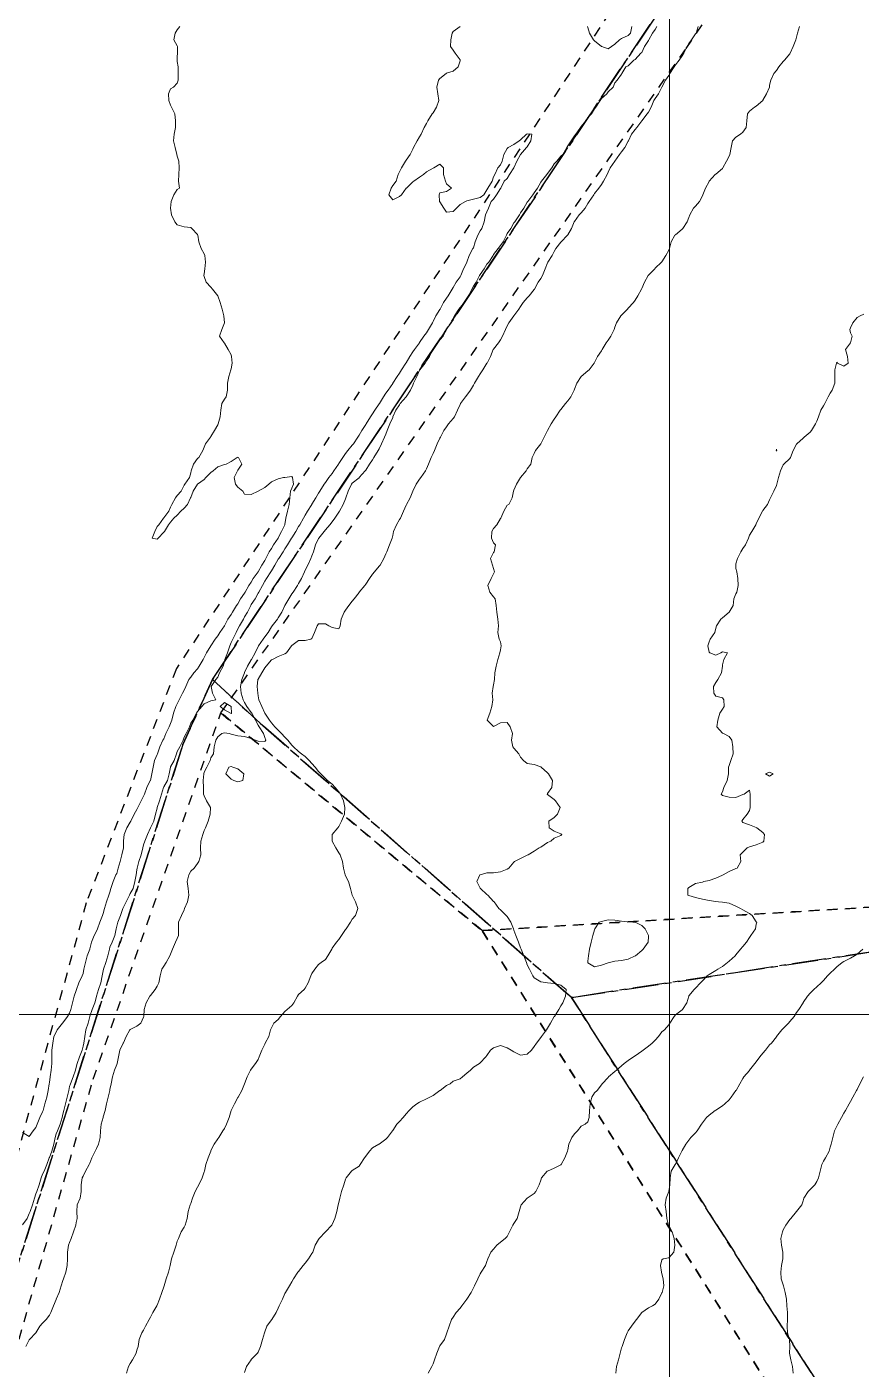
# Model space of a CAD drawing. Header units: centimetres. Extents: x 0 to 642158, y -847 to 649707.
# Drawn here: x 616019.1 to 616081, y 620761.1 to 620860.7 of the extents above; entities that cross this region are included whole.
import ezdxf

# ---------------------------------------------------------------- set-up
doc = ezdxf.new("R2010")
doc.units = ezdxf.units.CM
doc.header["$MEASUREMENT"] = 0
doc.linetypes.add('CENTERX2', pattern=[4, 2.5, -0.5, 0.5, -0.5])
doc.linetypes.add('JIS_02_0.7', pattern=[1.35, 0.75, -0.6])
for name, color, linetype, lineweight in [('MEV_grille', 254, 'Continuous', 9), ('WAL_parcellaire agricole', 7, 'JIS_02_0.7', 25), ('WAL_topographie 0.5', 253, 'Continuous', 20)]:
    doc.layers.add(name, color=color, linetype=linetype, lineweight=lineweight)
doc.layers.add('SPW_parcellaire cadastral', color=7, linetype='CENTERX2', lineweight=25, true_color=0xff0542)

# ---------------------------------------------------------------- blocks, each defined once
blk = doc.blocks.new('*U114')
at = {"layer": 'MEV_grille', "transparency": 33554687}
blk.add_lwpolyline([(-1338.461, 0), (1338.461, 0)], dxfattribs=at)
blk = doc.blocks.new('*U115')
at = {"layer": 'MEV_grille', "color": 0, "linetype": 'ByBlock', "lineweight": -2, "transparency": 16777216}
blk.add_blockref('*U114', (0, -1600), dxfattribs=at)
blk = doc.blocks.new('*U112')
at = {"layer": 'MEV_grille', "transparency": 33554687}
blk.add_lwpolyline([(0, 1825.476), (0, -1825.476)], dxfattribs=at)
blk = doc.blocks.new('*U113')
at = {"layer": 'MEV_grille', "color": 0, "linetype": 'ByBlock', "lineweight": -2, "transparency": 16777216}
blk.add_blockref('*U112', (700, 0), dxfattribs=at)

msp = doc.modelspace()

# ---------------------------------------------------------------- linework, layer by layer
at = {"layer": 'SPW_parcellaire cadastral'}
for points in [[(615925.689, 620967.545), (615996.666, 620912.448), (616065.739, 620861.433), (616032.862, 620812.264), (616030.668, 620807.434), (616017.723, 620766.658), (616016.836, 620767.084), (615939.406, 620827.664), (615899.48, 620858.739), (615897.923, 620871.288), (615913.552, 620961.983), (615920.488, 620971.301), (615925.689, 620967.545)], [(616090.293, 620793.326), (616059.536, 620788.639), (616036.399, 620809.026), (616032.862, 620812.264), (616065.739, 620861.433), (616069.255, 620867.585), (616072.212, 620872.267), (616073.805, 620874.959), (616077.919, 620881.879), (616080.198, 620885.531)], [(616193.653, 620578.812), (616144.289, 620510.138), (615985.613, 620618.632), (615990.569, 620632.771), (615995.574, 620647.416), (615998.928, 620661.596), (616000.017, 620670.775), (616000.954, 620681.053), (616001.675, 620685.867), (616002.704, 620690.786), (616004.363, 620704.131), (616005.319, 620710.84), (616007.794, 620722.104), (616009.664, 620731.205), (616011.319, 620739.288), (616014.125, 620752.391), (616016.405, 620761.975), (616017.723, 620766.658), (616030.668, 620807.434), (616032.862, 620812.264), (616036.399, 620809.026), (616059.536, 620788.639), (616193.653, 620578.812)], [(616233.938, 620664.885), (616202.718, 620594.404), (616193.653, 620578.812), (616059.536, 620788.639), (616090.293, 620793.326), (616104.658, 620794.238), (616137.678, 620793.39), (616165.865, 620749.948), (616245.087, 620688.12), (616233.938, 620664.885)]]:
    msp.add_lwpolyline(points, dxfattribs=at)
at = {"layer": 'WAL_parcellaire agricole'}
for points in [[(616256.531, 621010.471), (616261.045, 620978.872), (616264.204, 620946.972), (616264.54, 620929.472), (616262.543, 620906.472), (616257.382, 620855.139), (616253.22, 620818.805), (616251.222, 620803.638), (616172.383, 620852.629), (616133.223, 620798.458), (616052.891, 620793.615), (616033.49, 620809.78), (616068.05, 620859.117), (616094.045, 620897.619), (616146.369, 620977.291), (616189.372, 620943.13), (616227.866, 620992.8), (616253.195, 621026.136), (616256.531, 621010.471)], [(615920.072, 620971.164), (615999.989, 620908.997), (616004.178, 620913.775), (616006.977, 620916.375), (616038.08, 620889.879), (616065.083, 620865.483), (616062.383, 620861.783), (616030.189, 620813.079), (616023.491, 620795.679), (616016.27, 620769.34), (616001.643, 620780.526), (615946.289, 620822.869), (615899.885, 620859.763), (615897.98, 620877.87), (615899.048, 620896.263), (615905.576, 620932.763), (615909.174, 620952.663), (615911.273, 620959.863), (615914.772, 620965.664), (615920.072, 620971.164)], [(616052.891, 620793.615), (616133.223, 620798.458), (616172.383, 620852.629), (616251.222, 620803.638), (616254.888, 620802.306), (616255.997, 620774.617), (616257.4, 620703.807), (616283.569, 620681.31), (616274.904, 620665.143), (616272.238, 620660.142), (616266.073, 620651.975), (616263.907, 620646.975), (616262.074, 620639.475), (616257.786, 620631.565), (616227.415, 620576.971), (616199.663, 620598.301), (616185.082, 620583.966), (616052.891, 620793.615)], [(616087.819, 620555.289), (616073.819, 620560.587), (616038.317, 620574.383), (616008.515, 620597.579), (616002.114, 620602.978), (615997.114, 620605.777), (615991.814, 620609.177), (615985.913, 620613.176), (615997.409, 620647.877), (616001.705, 620678.577), (616004.153, 620697.527), (616007.151, 620712.027), (616013.498, 620743.678), (616018.495, 620763.278), (616023.993, 620782.579), (616033.49, 620809.78), (616052.891, 620793.615), (616185.082, 620583.966)]]:
    msp.add_lwpolyline(points, dxfattribs=at)
at = {"layer": 'WAL_topographie 0.5'}
for points in [[(616030.45, 620860.75), (616030.25, 620860.484), (616030.104, 620860.25), (616030, 620859.75), (616030.25, 620859.3), (616030.263, 620859.25), (616030.264, 620858.75), (616030.25, 620858.5), (616030.236, 620858.25), (616030.25, 620858.15), (616030.319, 620857.75), (616030.317, 620857.25), (616030.317, 620856.75), (616030.25, 620856.528), (616029.972, 620856.25), (616029.75, 620856.125), (616029.596, 620855.75), (616029.623, 620855.25), (616029.75, 620854.908), (616029.827, 620854.75), (616030.061, 620854.25), (616030.122, 620853.75), (616030.113, 620853.25), (616030.007, 620852.75), (616029.977, 620852.25), (616030.087, 620851.75), (616030.222, 620851.25), (616030.25, 620851.125), (616030.354, 620850.75), (616030.39, 620850.25), (616030.375, 620849.75), (616030.35, 620849.25), (616030.417, 620848.75), (616030.25, 620848.639), (616030, 620848.25), (616029.792, 620847.75), (616029.75, 620847.25), (616029.83, 620846.75), (616030.068, 620846.25), (616030.25, 620846.028), (616030.75, 620845.875), (616031.25, 620845.813), (616031.327, 620845.75), (616031.75, 620845.292), (616031.769, 620845.25), (616031.845, 620844.75), (616032.036, 620844.25), (616032.25, 620843.875), (616032.288, 620843.75), (616032.336, 620843.25), (616032.304, 620842.75), (616032.25, 620842.375), (616032.233, 620842.25), (616032.25, 620842.188), (616032.39, 620841.75), (616032.75, 620841.39), (616032.875, 620841.25), (616033.25, 620840.75), (616033.25, 620840.75), (616033.425, 620840.25), (616033.592, 620839.75), (616033.719, 620839.25), (616033.75, 620838.75), (616033.75, 620838.75), (616033.75, 620838.75), (616033.555, 620838.25), (616033.375, 620837.75), (616033.722, 620837.25), (616033.75, 620837.219), (616034.038, 620836.75), (616034.25, 620836.357), (616034.288, 620836.25), (616034.326, 620835.75), (616034.25, 620835.313), (616034.232, 620835.25), (616034.067, 620834.75), (616033.984, 620834.25), (616033.992, 620833.75), (616033.875, 620833.25), (616033.75, 620833.076), (616033.547, 620832.75), (616033.487, 620832.25), (616033.442, 620831.75), (616033.284, 620831.25), (616033.25, 620831.175), (616033.018, 620830.75), (616032.75, 620830.289), (616032.72, 620830.25), (616032.352, 620829.75), (616032.25, 620829.5), (616032.142, 620829.25), (616031.84, 620828.75), (616031.75, 620828.668), (616031.465, 620828.25), (616031.286, 620827.75), (616031.25, 620827.6), (616031.165, 620827.25), (616030.809, 620826.75), (616030.75, 620826.696), (616030.53, 620826.25), (616030.25, 620825.927), (616030.126, 620825.75), (616029.847, 620825.25), (616029.75, 620825.062), (616029.623, 620824.75), (616029.25, 620824.274), (616029.228, 620824.25), (616028.868, 620823.75), (616028.75, 620823.625), (616028.59, 620823.25), (616028.375, 620822.75), (616028.75, 620822.671), (616028.835, 620822.75), (616029.25, 620823.199), (616029.295, 620823.25), (616029.592, 620823.75), (616029.75, 620823.944), (616029.994, 620824.25), (616030.25, 620824.467), (616030.51, 620824.75), (616030.75, 620824.99), (616031.005, 620825.25), (616031.239, 620825.75), (616031.25, 620825.775), (616031.436, 620826.25), (616031.75, 620826.75), (616031.75, 620826.75), (616032.25, 620827.119), (616032.378, 620827.25), (616032.75, 620827.622), (616032.903, 620827.75), (616033.25, 620828.055), (616033.75, 620828.217), (616033.893, 620828.25), (616034.25, 620828.442), (616034.694, 620828.75), (616034.75, 620828.778), (616034.788, 620828.75), (616035.042, 620828.25), (616034.75, 620827.812), (616034.712, 620827.75), (616034.464, 620827.25), (616034.567, 620826.75), (616034.75, 620826.53), (616035.118, 620826.25), (616035.25, 620826.023), (616035.75, 620826), (616036.25, 620826.25), (616036.25, 620826.25), (616036.75, 620826.523), (616037.062, 620826.75), (616037.25, 620826.938), (616037.75, 620827.17), (616038.15, 620827.25), (616038.25, 620827.269), (616038.75, 620827.33), (616038.819, 620827.25), (616038.871, 620826.75), (616038.75, 620826.464), (616038.664, 620826.25), (616038.611, 620825.75), (616038.568, 620825.25), (616038.427, 620824.75), (616038.319, 620824.25), (616038.25, 620823.77), (616038.245, 620823.75), (616037.982, 620823.25), (616037.75, 620822.766), (616037.738, 620822.75), (616037.387, 620822.25), (616037.25, 620821.998), (616037.079, 620821.75), (616036.826, 620821.25), (616036.75, 620821.095), (616036.527, 620820.75), (616036.252, 620820.25), (616036.25, 620820.246), (616035.886, 620819.75), (616035.75, 620819.496), (616035.565, 620819.25), (616035.289, 620818.75), (616035.25, 620818.681), (616034.955, 620818.25), (616034.75, 620817.878), (616034.657, 620817.75), (616034.347, 620817.25), (616034.25, 620817.087), (616034.014, 620816.75), (616033.75, 620816.256), (616033.745, 620816.25), (616033.406, 620815.75), (616033.25, 620815.492), (616033.058, 620815.25), (616032.75, 620814.753), (616032.748, 620814.75), (616032.425, 620814.25), (616032.25, 620813.894), (616032.163, 620813.75), (616031.886, 620813.25), (616031.75, 620813.053), (616031.479, 620812.75), (616031.25, 620812.438), (616031.098, 620812.25), (616030.873, 620811.75), (616030.75, 620811.457), (616030.637, 620811.25), (616030.387, 620810.75), (616030.25, 620810.447), (616030.136, 620810.25), (616029.958, 620809.75), (616029.84, 620809.25), (616029.75, 620808.996), (616029.635, 620808.75), (616029.406, 620808.25), (616029.25, 620807.865), (616029.185, 620807.75), (616028.949, 620807.25), (616028.774, 620806.75), (616028.75, 620806.68), (616028.565, 620806.25), (616028.449, 620805.75), (616028.371, 620805.25), (616028.25, 620804.771), (616028.241, 620804.75), (616027.992, 620804.25), (616027.807, 620803.75), (616027.75, 620803.605), (616027.555, 620803.25), (616027.313, 620802.75), (616027.25, 620802.604), (616027.035, 620802.25), (616026.795, 620801.75), (616026.75, 620801.659), (616026.5, 620801.25), (616026.296, 620800.75), (616026.25, 620800.273), (616026.247, 620800.25), (616026.25, 620799.751), (616026.25, 620799.75), (616026.25, 620799.75), (616026.139, 620799.25), (616026.004, 620798.75), (616025.871, 620798.25), (616025.75, 620797.864), (616025.694, 620797.75), (616025.481, 620797.25), (616025.317, 620796.75), (616025.25, 620796.477), (616025.168, 620796.25), (616024.993, 620795.75), (616024.839, 620795.25), (616024.75, 620794.896), (616024.691, 620794.75), (616024.489, 620794.25), (616024.316, 620793.75), (616024.25, 620793.574), (616024.066, 620793.25), (616023.883, 620792.75), (616023.75, 620792.258), (616023.746, 620792.25), (616023.55, 620791.75), (616023.423, 620791.25), (616023.317, 620790.75), (616023.25, 620790.426), (616023.18, 620790.25), (616022.948, 620789.75), (616022.772, 620789.25), (616022.75, 620789.162), (616022.585, 620788.75), (616022.463, 620788.25), (616022.339, 620787.75), (616022.25, 620787.494), (616022.09, 620787.25), (616021.75, 620786.778), (616021.726, 620786.75), (616021.323, 620786.25), (616021.25, 620786.066), (616021.092, 620785.75), (616020.996, 620785.25), (616020.94, 620784.75), (616020.92, 620784.25), (616020.92, 620783.75), (616020.893, 620783.25), (616020.815, 620782.75), (616020.75, 620782.331), (616020.728, 620782.25), (616020.661, 620781.75), (616020.56, 620781.25), (616020.409, 620780.75), (616020.278, 620780.25), (616020.25, 620780.155), (616020.047, 620779.75), (616019.831, 620779.25), (616019.75, 620778.987), (616019.539, 620778.75), (616019.25, 620778.339), (616018.75, 620778.625)], [(616051.25, 620860.75), (616050.75, 620860.375), (616050.678, 620860.25), (616050.563, 620859.75), (616050.538, 620859.25), (616050.75, 620858.975), (616050.895, 620858.75), (616051.25, 620858.272), (616051.26, 620858.25), (616051.25, 620858.194), (616051.125, 620857.75), (616050.75, 620857.434), (616050.25, 620857.267), (616050.217, 620857.25), (616049.75, 620856.882), (616049.654, 620856.75), (616049.531, 620856.25), (616049.609, 620855.75), (616049.673, 620855.25), (616049.5, 620854.75), (616049.25, 620854.339), (616049.189, 620854.25), (616048.87, 620853.75), (616048.75, 620853.546), (616048.587, 620853.25), (616048.363, 620852.75), (616048.25, 620852.544), (616048.071, 620852.25), (616047.807, 620851.75), (616047.75, 620851.643), (616047.54, 620851.25), (616047.25, 620850.82), (616047.203, 620850.75), (616046.894, 620850.25), (616046.75, 620849.952), (616046.662, 620849.75), (616046.497, 620849.25), (616046.25, 620848.931), (616046.126, 620848.75), (616045.955, 620848.25), (616046.25, 620847.866), (616046.75, 620848.122), (616046.904, 620848.25), (616047.25, 620848.732), (616047.264, 620848.75), (616047.75, 620849.212), (616047.81, 620849.25), (616048.25, 620849.564), (616048.546, 620849.75), (616048.75, 620849.946), (616049.25, 620850.217), (616049.312, 620850.25), (616049.75, 620850.519), (616050.019, 620850.25), (616050.031, 620849.75), (616050.167, 620849.25), (616050.25, 620849.05), (616050.625, 620848.75), (616050.25, 620848.5), (616049.75, 620848.387), (616049.703, 620848.25), (616049.736, 620847.75), (616049.75, 620847.719), (616050.038, 620847.25), (616050.25, 620846.945), (616050.75, 620847.013), (616051, 620847.25), (616051.25, 620847.515), (616051.65, 620847.75), (616051.75, 620847.787), (616052.25, 620847.922), (616052.75, 620848.046), (616053.025, 620848.25), (616053.25, 620848.625), (616053.322, 620848.75), (616053.63, 620849.25), (616053.75, 620849.583), (616053.838, 620849.75), (616054.071, 620850.25), (616054.25, 620850.477), (616054.381, 620850.75), (616054.5, 620851.25), (616054.75, 620851.687), (616054.821, 620851.75), (616055.25, 620851.99), (616055.656, 620852.25), (616055.75, 620852.338), (616056.187, 620852.75), (616056.25, 620852.778), (616056.583, 620852.75), (616056.515, 620852.25), (616056.25, 620851.8), (616056.2, 620851.75), (616055.75, 620851.25), (616055.75, 620851.25), (616055.462, 620850.75), (616055.25, 620850.25), (616055.25, 620850.25), (616054.917, 620849.75), (616054.75, 620849.464), (616054.525, 620849.25), (616054.273, 620848.75), (616054.25, 620848.704), (616053.964, 620848.25), (616053.75, 620847.924), (616053.576, 620847.75), (616053.357, 620847.25), (616053.25, 620846.985), (616053.15, 620846.75), (616053.055, 620846.25), (616052.872, 620845.75), (616052.75, 620845.56), (616052.563, 620845.25), (616052.387, 620844.75), (616052.25, 620844.31), (616052.212, 620844.25), (616051.922, 620843.75), (616051.768, 620843.25), (616051.75, 620843.208), (616051.5, 620842.75), (616051.3, 620842.25), (616051.25, 620842.157), (616050.96, 620841.75), (616050.75, 620841.366), (616050.673, 620841.25), (616050.37, 620840.75), (616050.25, 620840.561), (616050.021, 620840.25), (616049.767, 620839.75), (616049.75, 620839.719), (616049.454, 620839.25), (616049.25, 620838.828), (616049.206, 620838.75), (616048.907, 620838.25), (616048.75, 620838.005), (616048.561, 620837.75), (616048.25, 620837.273), (616048.233, 620837.25), (616047.864, 620836.75), (616047.75, 620836.58), (616047.52, 620836.25), (616047.25, 620835.772), (616047.235, 620835.75), (616046.903, 620835.25), (616046.75, 620834.999), (616046.578, 620834.75), (616046.255, 620834.25), (616046.25, 620834.242), (616045.905, 620833.75), (616045.75, 620833.513), (616045.566, 620833.25), (616045.26, 620832.75), (616045.25, 620832.735), (616044.918, 620832.25), (616044.75, 620831.988), (616044.594, 620831.75), (616044.283, 620831.25), (616044.25, 620831.2), (616043.96, 620830.75), (616043.75, 620830.392), (616043.66, 620830.25), (616043.328, 620829.75), (616043.25, 620829.657), (616042.907, 620829.25), (616042.75, 620829.045), (616042.552, 620828.75), (616042.25, 620828.285), (616042.227, 620828.25), (616041.881, 620827.75), (616041.75, 620827.565), (616041.511, 620827.25), (616041.25, 620826.88), (616041.156, 620826.75), (616040.847, 620826.25), (616040.75, 620826.1), (616040.541, 620825.75), (616040.25, 620825.272), (616040.236, 620825.25), (616039.926, 620824.75), (616039.75, 620824.472), (616039.626, 620824.25), (616039.342, 620823.75), (616039.25, 620823.613), (616039.046, 620823.25), (616038.75, 620822.774), (616038.735, 620822.75), (616038.438, 620822.25), (616038.25, 620821.954), (616038.127, 620821.75), (616037.784, 620821.25), (616037.75, 620821.199), (616037.504, 620820.75), (616037.25, 620820.333), (616037.202, 620820.25), (616036.885, 620819.75), (616036.75, 620819.558), (616036.575, 620819.25), (616036.299, 620818.75), (616036.25, 620818.671), (616036.027, 620818.25), (616035.75, 620817.831), (616035.702, 620817.75), (616035.456, 620817.25), (616035.25, 620816.913), (616035.16, 620816.75), (616034.883, 620816.25), (616034.75, 620816.015), (616034.625, 620815.75), (616034.375, 620815.25), (616034.25, 620814.996), (616034.158, 620814.75), (616033.976, 620814.25), (616033.791, 620813.75), (616033.75, 620813.598), (616033.651, 620813.25), (616033.394, 620812.75), (616033.25, 620812.422), (616033.115, 620812.25), (616032.763, 620811.75), (616032.864, 620811.25), (616033.125, 620810.75), (616032.75, 620810.681), (616032.25, 620810.463), (616032.069, 620810.25), (616031.75, 620809.884), (616031.687, 620809.75), (616031.402, 620809.25), (616031.25, 620809.011), (616031.159, 620808.75), (616030.917, 620808.25), (616030.75, 620807.969), (616030.675, 620807.75), (616030.448, 620807.25), (616030.25, 620806.904), (616030.204, 620806.75), (616030.016, 620806.25), (616029.75, 620805.765), (616029.746, 620805.75), (616029.648, 620805.25), (616029.521, 620804.75), (616029.25, 620804.285), (616029.238, 620804.25), (616029.075, 620803.75), (616028.941, 620803.25), (616028.763, 620802.75), (616028.75, 620802.712), (616028.638, 620802.25), (616028.498, 620801.75), (616028.255, 620801.25), (616028.25, 620801.241), (616028.047, 620800.75), (616027.838, 620800.25), (616027.75, 620799.994), (616027.696, 620799.75), (616027.574, 620799.25), (616027.402, 620798.75), (616027.274, 620798.25), (616027.25, 620798.136), (616027.189, 620797.75), (616027.1, 620797.25), (616026.978, 620796.75), (616026.75, 620796.36), (616026.705, 620796.25), (616026.456, 620795.75), (616026.25, 620795.355), (616026.217, 620795.25), (616026.034, 620794.75), (616025.83, 620794.25), (616025.75, 620793.956), (616025.71, 620793.75), (616025.605, 620793.25), (616025.407, 620792.75), (616025.25, 620792.375), (616025.221, 620792.25), (616025.092, 620791.75), (616024.941, 620791.25), (616024.781, 620790.75), (616024.75, 620790.639), (616024.682, 620790.25), (616024.564, 620789.75), (616024.39, 620789.25), (616024.259, 620788.75), (616024.25, 620788.723), (616024.134, 620788.25), (616023.92, 620787.75), (616023.75, 620787.27), (616023.745, 620787.25), (616023.619, 620786.75), (616023.458, 620786.25), (616023.373, 620785.75), (616023.308, 620785.25), (616023.25, 620785.034), (616023.174, 620784.75), (616022.981, 620784.25), (616022.825, 620783.75), (616022.75, 620783.477), (616022.688, 620783.25), (616022.509, 620782.75), (616022.313, 620782.25), (616022.25, 620782.046), (616022.189, 620781.75), (616022.062, 620781.25), (616021.937, 620780.75), (616021.83, 620780.25), (616021.75, 620779.988), (616021.7, 620779.75), (616021.558, 620779.25), (616021.354, 620778.75), (616021.25, 620778.521), (616021.175, 620778.25), (616021.071, 620777.75), (616020.942, 620777.25), (616020.75, 620776.764), (616020.745, 620776.75), (616020.566, 620776.25), (616020.354, 620775.75), (616020.25, 620775.521), (616020.15, 620775.25), (616019.986, 620774.75), (616019.807, 620774.25), (616019.75, 620774.079), (616019.651, 620773.75), (616019.502, 620773.25), (616019.312, 620772.75), (616019.25, 620772.621), (616019.088, 620772.25), (616018.75, 620771.768)], [(616065.863, 620860.75), (616065.75, 620860.521), (616065.541, 620860.25), (616065.269, 620859.75), (616065.25, 620859.707), (616064.945, 620859.25), (616064.75, 620858.823), (616064.681, 620858.75), (616064.25, 620858.282), (616064.171, 620858.25), (616063.75, 620857.829), (616063.562, 620857.75), (616063.281, 620857.25), (616063.25, 620857.194), (616062.917, 620856.75), (616062.75, 620856.55), (616062.625, 620856.25), (616062.25, 620855.89), (616062.146, 620855.75), (616061.75, 620855.401), (616061.668, 620855.25), (616061.342, 620854.75), (616061.25, 620854.619), (616061.016, 620854.25), (616060.75, 620853.976), (616060.596, 620853.75), (616060.25, 620853.323), (616060.204, 620853.25), (616059.856, 620852.75), (616059.75, 620852.63), (616059.517, 620852.25), (616059.25, 620851.883), (616059.176, 620851.75), (616058.899, 620851.25), (616058.75, 620851.115), (616058.44, 620850.75), (616058.25, 620850.541), (616058.076, 620850.25), (616057.75, 620849.827), (616057.703, 620849.75), (616057.315, 620849.25), (616057.25, 620849.178), (616057.009, 620848.75), (616056.75, 620848.394), (616056.663, 620848.25), (616056.287, 620847.75), (616056.25, 620847.707), (616055.989, 620847.25), (616055.75, 620846.91), (616055.658, 620846.75), (616055.311, 620846.25), (616055.25, 620846.159), (616055.016, 620845.75), (616054.75, 620845.367), (616054.692, 620845.25), (616054.454, 620844.75), (616054.25, 620844.483), (616054.097, 620844.25), (616053.75, 620843.81), (616053.714, 620843.75), (616053.388, 620843.25), (616053.25, 620843.108), (616053.042, 620842.75), (616052.75, 620842.338), (616052.701, 620842.25), (616052.439, 620841.75), (616052.25, 620841.473), (616052.136, 620841.25), (616051.884, 620840.75), (616051.75, 620840.545), (616051.581, 620840.25), (616051.25, 620839.888), (616051.155, 620839.75), (616050.847, 620839.25), (616050.75, 620839.083), (616050.595, 620838.75), (616050.25, 620838.275), (616050.237, 620838.25), (616049.991, 620837.75), (616049.75, 620837.47), (616049.61, 620837.25), (616049.25, 620836.783), (616049.231, 620836.75), (616048.985, 620836.25), (616048.75, 620835.921), (616048.656, 620835.75), (616048.275, 620835.25), (616048.25, 620835.216), (616048.049, 620834.75), (616047.806, 620834.25), (616047.75, 620834.114), (616047.581, 620833.75), (616047.256, 620833.25), (616047.25, 620833.241), (616046.816, 620832.75), (616046.75, 620832.661), (616046.493, 620832.25), (616046.265, 620831.75), (616046.25, 620831.72), (616046.049, 620831.25), (616045.852, 620830.75), (616045.75, 620830.466), (616045.652, 620830.25), (616045.413, 620829.75), (616045.25, 620829.392), (616045.171, 620829.25), (616044.859, 620828.75), (616044.75, 620828.574), (616044.52, 620828.25), (616044.25, 620827.806), (616044.203, 620827.75), (616043.758, 620827.25), (616043.75, 620827.24), (616043.25, 620826.829), (616043.189, 620826.75), (616042.945, 620826.25), (616042.78, 620825.75), (616042.75, 620825.668), (616042.582, 620825.25), (616042.299, 620824.75), (616042.25, 620824.686), (616041.953, 620824.25), (616041.75, 620823.978), (616041.572, 620823.75), (616041.25, 620823.364), (616041.152, 620823.25), (616040.761, 620822.75), (616040.75, 620822.731), (616040.517, 620822.25), (616040.371, 620821.75), (616040.25, 620821.451), (616040.167, 620821.25), (616039.946, 620820.75), (616039.75, 620820.373), (616039.688, 620820.25), (616039.465, 620819.75), (616039.25, 620819.39), (616039.175, 620819.25), (616038.849, 620818.75), (616038.75, 620818.611), (616038.546, 620818.25), (616038.25, 620817.754), (616038.247, 620817.75), (616038.023, 620817.25), (616037.75, 620816.843), (616037.689, 620816.75), (616037.3, 620816.25), (616037.25, 620816.171), (616036.991, 620815.75), (616036.75, 620815.43), (616036.619, 620815.25), (616036.273, 620814.75), (616036.25, 620814.707), (616036.04, 620814.25), (616035.773, 620813.75), (616035.75, 620813.713), (616035.473, 620813.25), (616035.25, 620812.789), (616035.231, 620812.75), (616035.045, 620812.25), (616034.946, 620811.75), (616034.984, 620811.25), (616035.143, 620810.75), (616035.25, 620810.553), (616035.413, 620810.25), (616035.75, 620809.806), (616035.793, 620809.75), (616036.066, 620809.25), (616036.25, 620808.877), (616036.321, 620808.75), (616036.649, 620808.25), (616036.75, 620807.962), (616036.836, 620807.75), (616036.75, 620807.652), (616036.25, 620807.69), (616036.071, 620807.75), (616035.75, 620807.876), (616035.25, 620808.023), (616034.75, 620808.076), (616034.25, 620808.206), (616034.095, 620808.25), (616033.75, 620808.303), (616033.565, 620808.25), (616033.25, 620808.007), (616033.12, 620807.75), (616032.979, 620807.25), (616032.936, 620806.75), (616032.75, 620806.441), (616032.683, 620806.25), (616032.436, 620805.75), (616032.25, 620805.386), (616032.218, 620805.25), (616032.178, 620804.75), (616032.202, 620804.25), (616032.207, 620803.75), (616032.25, 620803.614), (616032.417, 620803.25), (616032.725, 620802.75), (616032.7, 620802.25), (616032.542, 620801.75), (616032.346, 620801.25), (616032.25, 620801.041), (616032.141, 620800.75), (616032.009, 620800.25), (616031.982, 620799.75), (616031.988, 620799.25), (616031.85, 620798.75), (616031.75, 620798.6), (616031.5, 620798.25), (616031.25, 620798.017), (616031.107, 620797.75), (616030.994, 620797.25), (616031.052, 620796.75), (616031.116, 620796.25), (616031.013, 620795.75), (616030.779, 620795.25), (616030.75, 620795.167), (616030.571, 620794.75), (616030.333, 620794.25), (616030.35, 620793.75), (616030.341, 620793.25), (616030.25, 620793.036), (616030.107, 620792.75), (616029.907, 620792.25), (616029.75, 620791.857), (616029.708, 620791.75), (616029.417, 620791.25), (616029.25, 620790.981), (616029.114, 620790.75), (616028.989, 620790.25), (616028.881, 620789.75), (616028.75, 620789.5), (616028.601, 620789.25), (616028.25, 620788.802), (616028.212, 620788.75), (616027.939, 620788.25), (616027.8, 620787.75), (616027.767, 620787.25), (616027.75, 620787.2), (616027.554, 620786.75), (616027.25, 620786.509), (616026.75, 620786.268), (616026.734, 620786.25), (616026.447, 620785.75), (616026.25, 620785.281), (616026.231, 620785.25), (616025.987, 620784.75), (616025.886, 620784.25), (616025.787, 620783.75), (616025.75, 620783.673), (616025.583, 620783.25), (616025.426, 620782.75), (616025.333, 620782.25), (616025.25, 620781.821), (616025.24, 620781.75), (616025.119, 620781.25), (616024.991, 620780.75), (616024.905, 620780.25), (616024.75, 620779.8), (616024.737, 620779.75), (616024.607, 620779.25), (616024.55, 620778.75), (616024.529, 620778.25), (616024.393, 620777.75), (616024.25, 620777.45), (616024.152, 620777.25), (616023.909, 620776.75), (616023.75, 620776.344), (616023.698, 620776.25), (616023.427, 620775.75), (616023.25, 620775.383), (616023.185, 620775.25), (616023.112, 620774.75), (616023.118, 620774.25), (616023.024, 620773.75), (616022.824, 620773.25), (616022.797, 620772.75), (616022.813, 620772.25), (616022.75, 620771.938), (616022.712, 620771.75), (616022.539, 620771.25), (616022.372, 620770.75), (616022.25, 620770.45), (616022.182, 620770.25), (616022.091, 620769.75), (616022.088, 620769.25), (616022.078, 620768.75), (616021.979, 620768.25), (616021.786, 620767.75), (616021.75, 620767.635), (616021.622, 620767.25), (616021.468, 620766.75), (616021.261, 620766.25), (616021.25, 620766.219), (616021.067, 620765.75), (616020.864, 620765.25), (616020.75, 620765.058), (616020.515, 620764.75), (616020.25, 620764.46), (616020.047, 620764.25), (616019.75, 620763.75), (616019.75, 620763.75), (616019.269, 620763.25), (616019.25, 620763.231), (616019.01, 620762.75)], [(616068.932, 620860.75), (616068.785, 620860.25), (616068.75, 620860.193), (616068.445, 620859.75), (616068.25, 620859.478), (616068.112, 620859.25), (616067.875, 620858.75), (616067.75, 620858.561), (616067.529, 620858.25), (616067.25, 620857.886), (616067.151, 620857.75), (616066.842, 620857.25), (616066.75, 620857.113), (616066.511, 620856.75), (616066.25, 620856.25), (616066.25, 620856.25), (616065.992, 620855.75), (616065.75, 620855.391), (616065.659, 620855.25), (616065.445, 620854.75), (616065.25, 620854.389), (616065.147, 620854.25), (616064.75, 620853.75), (616064.75, 620853.75), (616064.382, 620853.25), (616064.25, 620853.096), (616063.994, 620852.75), (616063.766, 620852.25), (616063.75, 620852.221), (616063.483, 620851.75), (616063.25, 620851.437), (616063.094, 620851.25), (616062.762, 620850.75), (616062.75, 620850.732), (616062.408, 620850.25), (616062.25, 620849.921), (616062.175, 620849.75), (616061.921, 620849.25), (616061.75, 620849.009), (616061.557, 620848.75), (616061.25, 620848.339), (616061.182, 620848.25), (616060.842, 620847.75), (616060.75, 620847.609), (616060.538, 620847.25), (616060.25, 620846.904), (616060.107, 620846.75), (616059.75, 620846.269), (616059.736, 620846.25), (616059.525, 620845.75), (616059.25, 620845.282), (616059.229, 620845.25), (616058.765, 620844.75), (616058.75, 620844.732), (616058.37, 620844.25), (616058.25, 620844.026), (616058.096, 620843.75), (616057.78, 620843.25), (616057.75, 620843.183), (616057.577, 620842.75), (616057.385, 620842.25), (616057.25, 620842.036), (616057.061, 620841.75), (616056.775, 620841.25), (616056.75, 620841.207), (616056.392, 620840.75), (616056.25, 620840.603), (616055.949, 620840.25), (616055.75, 620839.963), (616055.613, 620839.75), (616055.25, 620839.25), (616055.25, 620839.25), (616054.879, 620838.75), (616054.75, 620838.52), (616054.625, 620838.25), (616054.412, 620837.75), (616054.25, 620837.479), (616054.101, 620837.25), (616053.75, 620836.794), (616053.72, 620836.75), (616053.507, 620836.25), (616053.257, 620835.75), (616053.25, 620835.739), (616052.951, 620835.25), (616052.75, 620834.942), (616052.62, 620834.75), (616052.322, 620834.25), (616052.25, 620834.122), (616052.034, 620833.75), (616051.75, 620833.382), (616051.646, 620833.25), (616051.289, 620832.75), (616051.25, 620832.669), (616051.068, 620832.25), (616050.83, 620831.75), (616050.75, 620831.637), (616050.402, 620831.25), (616050.25, 620831.022), (616050.048, 620830.75), (616049.795, 620830.25), (616049.75, 620830.171), (616049.566, 620829.75), (616049.346, 620829.25), (616049.25, 620829.036), (616049.117, 620828.75), (616048.898, 620828.25), (616048.75, 620827.904), (616048.675, 620827.75), (616048.339, 620827.25), (616048.25, 620827.141), (616047.992, 620826.75), (616047.756, 620826.25), (616047.75, 620826.234), (616047.536, 620825.75), (616047.272, 620825.25), (616047.25, 620825.192), (616047.065, 620824.75), (616046.827, 620824.25), (616046.75, 620824.141), (616046.525, 620823.75), (616046.304, 620823.25), (616046.25, 620822.956), (616046.201, 620822.75), (616046.019, 620822.25), (616045.819, 620821.75), (616045.75, 620821.588), (616045.603, 620821.25), (616045.309, 620820.75), (616045.25, 620820.681), (616044.896, 620820.25), (616044.75, 620820.09), (616044.525, 620819.75), (616044.25, 620819.333), (616044.188, 620819.25), (616043.771, 620818.75), (616043.75, 620818.728), (616043.381, 620818.25), (616043.25, 620818.072), (616042.988, 620817.75), (616042.75, 620817.405), (616042.644, 620817.25), (616042.425, 620816.75), (616042.347, 620816.25), (616042.25, 620816.013), (616041.75, 620816.125), (616041.519, 620816.25), (616041.25, 620816.403), (616040.75, 620816.395), (616040.645, 620816.25), (616040.437, 620815.75), (616040.25, 620815.306), (616040.162, 620815.25), (616039.75, 620815.147), (616039.25, 620815.145), (616038.75, 620814.78), (616038.73, 620814.75), (616038.357, 620814.25), (616038.25, 620814.169), (616037.75, 620813.957), (616037.323, 620813.75), (616037.25, 620813.709), (616036.864, 620813.25), (616036.75, 620813.121), (616036.518, 620812.75), (616036.25, 620812.279), (616036.24, 620812.25), (616036.195, 620811.75), (616036.226, 620811.25), (616036.25, 620811.036), (616036.299, 620810.75), (616036.53, 620810.25), (616036.75, 620809.75), (616036.75, 620809.75), (616037.091, 620809.25), (616037.25, 620809.053), (616037.508, 620808.75), (616037.75, 620808.5), (616037.989, 620808.25), (616038.25, 620807.98), (616038.461, 620807.75), (616038.75, 620807.377), (616038.875, 620807.25), (616039.25, 620806.911), (616039.487, 620806.75), (616039.75, 620806.549), (616040.057, 620806.25), (616040.25, 620806.034), (616040.483, 620805.75), (616040.75, 620805.43), (616040.923, 620805.25), (616041.25, 620804.9), (616041.417, 620804.75), (616041.75, 620804.485), (616041.987, 620804.25), (616042.25, 620803.91), (616042.367, 620803.75), (616042.591, 620803.25), (616042.696, 620802.75), (616042.66, 620802.25), (616042.454, 620801.75), (616042.25, 620801.353), (616042.165, 620801.25), (616041.75, 620800.75), (616041.75, 620800.25), (616042.037, 620799.75), (616042.25, 620799.385), (616042.35, 620799.25), (616042.522, 620798.75), (616042.594, 620798.25), (616042.722, 620797.75), (616042.75, 620797.675), (616042.957, 620797.25), (616043.115, 620796.75), (616043.25, 620796.25), (616043.25, 620796.25), (616043.484, 620795.75), (616043.667, 620795.25), (616043.477, 620794.75), (616043.25, 620794.456), (616043.12, 620794.25), (616042.787, 620793.75), (616042.75, 620793.704), (616042.456, 620793.25), (616042.25, 620792.958), (616042.065, 620792.75), (616041.75, 620792.303), (616041.719, 620792.25), (616041.421, 620791.75), (616041.25, 620791.479), (616040.926, 620791.25), (616040.75, 620791.1), (616040.47, 620790.75), (616040.25, 620790.427), (616040.169, 620790.25), (616039.981, 620789.75), (616039.75, 620789.341), (616039.673, 620789.25), (616039.25, 620788.871), (616039.171, 620788.75), (616038.909, 620788.25), (616038.75, 620788.064), (616038.417, 620787.75), (616038.25, 620787.601), (616037.925, 620787.25), (616037.75, 620787.024), (616037.423, 620786.75), (616037.25, 620786.404), (616037.179, 620786.25), (616037.047, 620785.75), (616036.788, 620785.25), (616036.75, 620785.19), (616036.526, 620784.75), (616036.344, 620784.25), (616036.25, 620784.05), (616036.058, 620783.75), (616035.75, 620783.321), (616035.696, 620783.25), (616035.442, 620782.75), (616035.25, 620782.25), (616035.25, 620782.25), (616035.05, 620781.75), (616034.765, 620781.25), (616034.75, 620781.219), (616034.508, 620780.75), (616034.25, 620780.25), (616034.25, 620780.25), (616034.11, 620779.75), (616033.902, 620779.25), (616033.75, 620778.932), (616033.639, 620778.75), (616033.326, 620778.25), (616033.25, 620778.154), (616032.981, 620777.75), (616032.75, 620777.3), (616032.73, 620777.25), (616032.544, 620776.75), (616032.381, 620776.25), (616032.26, 620775.75), (616032.25, 620775.708), (616032.109, 620775.25), (616031.86, 620774.75), (616031.75, 620774.57), (616031.576, 620774.25), (616031.39, 620773.75), (616031.25, 620773.35), (616031.217, 620773.25), (616031.054, 620772.75), (616030.975, 620772.25), (616030.828, 620771.75), (616030.75, 620771.598), (616030.55, 620771.25), (616030.331, 620770.75), (616030.25, 620770.555), (616030.155, 620770.25), (616029.982, 620769.75), (616029.827, 620769.25), (616029.75, 620768.886), (616029.722, 620768.75), (616029.587, 620768.25), (616029.427, 620767.75), (616029.277, 620767.25), (616029.25, 620767.175), (616029.101, 620766.75), (616028.932, 620766.25), (616028.75, 620765.796), (616028.731, 620765.75), (616028.445, 620765.25), (616028.25, 620764.912), (616028.154, 620764.75), (616027.894, 620764.25), (616027.75, 620763.962), (616027.628, 620763.75), (616027.427, 620763.25), (616027.333, 620762.75), (616027.25, 620762.464), (616027.188, 620762.25), (616026.917, 620761.75), (616026.75, 620761.472), (616026.635, 620761.25), (616026.487, 620760.75)], [(616076.464, 620860.75), (616076.315, 620860.25), (616076.25, 620859.958), (616076.202, 620859.75), (616076.009, 620859.25), (616075.775, 620858.75), (616075.75, 620858.718), (616075.35, 620858.25), (616075.25, 620858.135), (616074.925, 620857.75), (616074.75, 620857.48), (616074.561, 620857.25), (616074.338, 620856.75), (616074.25, 620856.375), (616074.227, 620856.25), (616074.014, 620855.75), (616073.75, 620855.267), (616073.737, 620855.25), (616073.25, 620854.826), (616073.125, 620854.75), (616072.75, 620854.458), (616072.597, 620854.25), (616072.56, 620853.75), (616072.51, 620853.25), (616072.25, 620852.893), (616072.078, 620852.75), (616071.75, 620852.518), (616071.488, 620852.25), (616071.387, 620851.75), (616071.304, 620851.25), (616071.25, 620851.125), (616071.05, 620850.75), (616070.776, 620850.25), (616070.75, 620850.21), (616070.25, 620849.779), (616070.21, 620849.75), (616069.768, 620849.25), (616069.75, 620849.23), (616069.495, 620848.75), (616069.281, 620848.25), (616069.25, 620848.163), (616069.043, 620847.75), (616068.75, 620847.395), (616068.605, 620847.25), (616068.328, 620846.75), (616068.25, 620846.56), (616068.123, 620846.25), (616067.797, 620845.75), (616067.75, 620845.689), (616067.25, 620845.283), (616067.203, 620845.25), (616066.946, 620844.75), (616066.812, 620844.25), (616066.75, 620844.128), (616066.55, 620843.75), (616066.25, 620843.273), (616066.224, 620843.25), (616065.75, 620842.788), (616065.712, 620842.75), (616065.25, 620842.276), (616065.233, 620842.25), (616064.952, 620841.75), (616064.75, 620841.287), (616064.732, 620841.25), (616064.456, 620840.75), (616064.25, 620840.433), (616064.13, 620840.25), (616063.75, 620839.823), (616063.691, 620839.75), (616063.25, 620839.3), (616063.198, 620839.25), (616062.875, 620838.75), (616062.75, 620838.424), (616062.692, 620838.25), (616062.45, 620837.75), (616062.25, 620837.452), (616062.106, 620837.25), (616061.815, 620836.75), (616061.75, 620836.659), (616061.469, 620836.25), (616061.25, 620835.801), (616061.218, 620835.75), (616060.841, 620835.25), (616060.75, 620835.176), (616060.25, 620834.762), (616060.24, 620834.75), (616059.933, 620834.25), (616059.75, 620833.81), (616059.725, 620833.75), (616059.485, 620833.25), (616059.25, 620832.958), (616059.078, 620832.75), (616058.75, 620832.312), (616058.691, 620832.25), (616058.363, 620831.75), (616058.25, 620831.592), (616058.03, 620831.25), (616057.75, 620830.75), (616057.75, 620830.75), (616057.51, 620830.25), (616057.25, 620829.768), (616057.242, 620829.75), (616056.868, 620829.25), (616056.75, 620829.036), (616056.605, 620828.75), (616056.506, 620828.25), (616056.25, 620827.906), (616056.157, 620827.75), (616055.75, 620827.261), (616055.742, 620827.25), (616055.453, 620826.75), (616055.25, 620826.306), (616055.222, 620826.25), (616055.128, 620825.75), (616054.875, 620825.25), (616054.75, 620825.2), (616054.495, 620824.75), (616054.273, 620824.25), (616054.25, 620824.205), (616053.987, 620823.75), (616053.75, 620823.477), (616053.611, 620823.25), (616053.583, 620822.75), (616053.75, 620822.397), (616053.875, 620822.25), (616053.782, 620821.75), (616053.75, 620821.679), (616053.519, 620821.25), (616053.671, 620820.75), (616053.75, 620820.5), (616053.813, 620820.25), (616053.75, 620820.1), (616053.575, 620819.75), (616053.323, 620819.25), (616053.475, 620818.75), (616053.75, 620818.406), (616053.854, 620818.25), (616053.94, 620817.75), (616053.994, 620817.25), (616054.067, 620816.75), (616054.113, 620816.25), (616054.071, 620815.75), (616054.163, 620815.25), (616054.25, 620815.05), (616054.313, 620814.75), (616054.25, 620814.45), (616054.205, 620814.25), (616054.07, 620813.75), (616053.935, 620813.25), (616053.833, 620812.75), (616053.811, 620812.25), (616053.75, 620811.861), (616053.724, 620811.75), (616053.647, 620811.25), (616053.679, 620810.75), (616053.623, 620810.25), (616053.454, 620809.75), (616053.266, 620809.25), (616053.75, 620808.781), (616054.25, 620809.042), (616054.75, 620809.068), (616054.969, 620808.75), (616055.153, 620808.25), (616055.08, 620807.75), (616055.181, 620807.25), (616055.25, 620807.156), (616055.608, 620806.75), (616055.75, 620806.484), (616055.971, 620806.25), (616056.25, 620806.034), (616056.75, 620805.957), (616057.25, 620805.777), (616057.287, 620805.75), (616057.75, 620805.318), (616057.813, 620805.25), (616058.127, 620804.75), (616058.061, 620804.25), (616057.75, 620803.79), (616057.721, 620803.75), (616057.75, 620803.712), (616058.25, 620803.343), (616058.343, 620803.25), (616058.684, 620802.75), (616058.5, 620802.25), (616058.25, 620802.015), (616057.859, 620801.75), (616057.875, 620801.25), (616058.25, 620801), (616058.75, 620800.802), (616058.808, 620800.75), (616058.75, 620800.682), (616058.25, 620800.489), (616058, 620800.25), (616057.75, 620800.146), (616057.25, 620799.818), (616057.125, 620799.75), (616056.75, 620799.525), (616056.304, 620799.25), (616056.25, 620799.207), (616055.75, 620798.98), (616055.308, 620798.75), (616055.25, 620798.705), (616054.865, 620798.25), (616054.75, 620798.175), (616054.25, 620797.977), (616053.75, 620797.901), (616053.25, 620797.903), (616052.75, 620797.764), (616052.726, 620797.75), (616052.505, 620797.25), (616052.75, 620796.771), (616052.762, 620796.75), (616053.25, 620796.295), (616053.327, 620796.25), (616053.75, 620795.782), (616053.781, 620795.75), (616054.127, 620795.25), (616054.25, 620795.15), (616054.673, 620794.75), (616054.75, 620794.665), (616055.037, 620794.25), (616055.216, 620793.75), (616055.25, 620793.659), (616055.397, 620793.25), (616055.585, 620792.75), (616055.75, 620792.336), (616055.784, 620792.25), (616055.983, 620791.75), (616056.177, 620791.25), (616056.25, 620791.068), (616056.402, 620790.75), (616056.667, 620790.25), (616056.75, 620790.105), (616057.25, 620789.811), (616057.75, 620789.75), (616057.75, 620789.75), (616058.25, 620789.686), (616058.75, 620789.556), (616059.146, 620789.25), (616059.079, 620788.75), (616058.878, 620788.25), (616058.75, 620788.036), (616058.58, 620787.75), (616058.261, 620787.25), (616058.25, 620787.231), (616057.961, 620786.75), (616057.75, 620786.385), (616057.667, 620786.25), (616057.3, 620785.75), (616057.25, 620785.685), (616056.921, 620785.25), (616056.75, 620785.017), (616056.56, 620784.75), (616056.25, 620784.433), (616055.75, 620784.367), (616055.25, 620784.606), (616055.052, 620784.75), (616054.75, 620784.919), (616054.25, 620785.083), (616053.75, 620784.921), (616053.518, 620784.75), (616053.25, 620784.355), (616053.179, 620784.25), (616052.75, 620783.788), (616052.694, 620783.75), (616052.25, 620783.474), (616052.026, 620783.25), (616051.75, 620783.022), (616051.433, 620782.75), (616051.25, 620782.609), (616050.75, 620782.427), (616050.511, 620782.25), (616050.25, 620782.107), (616049.766, 620781.75), (616049.75, 620781.736), (616049.25, 620781.363), (616049.017, 620781.25), (616048.75, 620781.129), (616048.25, 620780.882), (616048.046, 620780.75), (616047.75, 620780.533), (616047.476, 620780.25), (616047.25, 620780.009), (616047.029, 620779.75), (616046.75, 620779.453), (616046.553, 620779.25), (616046.25, 620778.774), (616046.234, 620778.75), (616045.861, 620778.25), (616045.75, 620778.139), (616045.25, 620777.765), (616045.227, 620777.75), (616044.75, 620777.487), (616044.524, 620777.25), (616044.25, 620776.867), (616044.147, 620776.75), (616043.841, 620776.25), (616043.75, 620776.139), (616043.25, 620775.802), (616043.196, 620775.75), (616042.783, 620775.25), (616042.75, 620775.159), (616042.628, 620774.75), (616042.453, 620774.25), (616042.321, 620773.75), (616042.25, 620773.417), (616042.212, 620773.25), (616042.107, 620772.75), (616041.964, 620772.25), (616041.75, 620771.788), (616041.726, 620771.75), (616041.25, 620771.25), (616041.25, 620771.25), (616040.788, 620770.75), (616040.75, 620770.691), (616040.482, 620770.25), (616040.321, 620769.75), (616040.25, 620769.645), (616039.991, 620769.25), (616039.75, 620768.917), (616039.61, 620768.75), (616039.25, 620768.3), (616039.215, 620768.25), (616038.888, 620767.75), (616038.75, 620767.539), (616038.573, 620767.25), (616038.29, 620766.75), (616038.25, 620766.667), (616038.058, 620766.25), (616037.811, 620765.75), (616037.75, 620765.596), (616037.589, 620765.25), (616037.269, 620764.75), (616037.25, 620764.729), (616036.912, 620764.25), (616036.75, 620763.827), (616036.725, 620763.75), (616036.579, 620763.25), (616036.421, 620762.75), (616036.25, 620762.317), (616036.21, 620762.25), (616035.75, 620761.771), (616035.732, 620761.75), (616035.386, 620761.25), (616035.25, 620760.8)], [(616060.722, 620860.75), (616060.75, 620860.662), (616060.871, 620860.25), (616061.177, 620859.75), (616061.25, 620859.672), (616061.75, 620859.263), (616061.783, 620859.25), (616062.25, 620859.079)], [(616062.25, 620859.079), (616062.5, 620859.25), (616062.75, 620859.425), (616063.101, 620859.75), (616063.25, 620859.84), (616063.75, 620860.073), (616063.907, 620860.25), (616064.006, 620860.75)], [(616081.25, 620839.388), (616080.964, 620839.25), (616080.75, 620839.125), (616080.429, 620838.75), (616080.25, 620838.365), (616080.197, 620838.25), (616080.25, 620838.001), (616080.387, 620837.75), (616080.25, 620837.25), (616080.25, 620837.25), (616079.882, 620836.75), (616080.028, 620836.25), (616080.094, 620835.75), (616079.75, 620835.511), (616079.292, 620835.75), (616079.25, 620835.821), (616079.222, 620835.75), (616079.103, 620835.25), (616079.092, 620834.75), (616079.083, 620834.25), (616078.9, 620833.75), (616078.75, 620833.525), (616078.588, 620833.25), (616078.338, 620832.75), (616078.25, 620832.573), (616078.06, 620832.25), (616077.875, 620831.75), (616077.75, 620831.434), (616077.663, 620831.25), (616077.352, 620830.75), (616077.25, 620830.615), (616076.815, 620830.25), (616076.75, 620830.187), (616076.267, 620829.75), (616076.25, 620829.724), (616076, 620829.25), (616075.803, 620828.75), (616075.75, 620828.663), (616075.298, 620828.25), (616075.25, 620828.191), (616075.062, 620827.75), (616074.91, 620827.25), (616074.781, 620826.75), (616074.75, 620826.671), (616074.56, 620826.25), (616074.32, 620825.75), (616074.25, 620825.592), (616074.083, 620825.25), (616073.75, 620824.802), (616073.714, 620824.75), (616073.452, 620824.25), (616073.25, 620823.825), (616073.212, 620823.75), (616072.93, 620823.25), (616072.75, 620822.969), (616072.687, 620822.75), (616072.459, 620822.25), (616072.25, 620821.985), (616072.099, 620821.75), (616071.858, 620821.25), (616071.75, 620820.85), (616071.727, 620820.75), (616071.75, 620820.5), (616071.813, 620820.25), (616071.893, 620819.75), (616071.921, 620819.25), (616071.811, 620818.75), (616071.75, 620818.617), (616071.578, 620818.25), (616071.536, 620817.75), (616071.25, 620817.25), (616071.25, 620817.25), (616070.75, 620816.837), (616070.625, 620816.75), (616070.294, 620816.25), (616070.25, 620816.083), (616070.167, 620815.75), (616069.831, 620815.25), (616069.75, 620815.062), (616069.654, 620814.75), (616069.75, 620814.296), (616069.796, 620814.25), (616070.25, 620814.071), (616070.635, 620814.25), (616070.75, 620814.318), (616071.125, 620814.25), (616070.841, 620813.75), (616070.75, 620813.35), (616070.737, 620813.25), (616070.68, 620812.75), (616070.411, 620812.25), (616070.25, 620812.046), (616070.079, 620811.75), (616070.094, 620811.25), (616070.25, 620811.033), (616070.75, 620810.896), (616070.842, 620810.75), (616070.875, 620810.25), (616070.75, 620810.054), (616070.552, 620809.75), (616070.394, 620809.25), (616070.339, 620808.75), (616070.75, 620808.271), (616070.813, 620808.25), (616071.25, 620808.017), (616071.441, 620807.75), (616071.512, 620807.25), (616071.544, 620806.75), (616071.377, 620806.25), (616071.25, 620805.868), (616071.2, 620805.75), (616071.2, 620805.25), (616071.096, 620804.75), (616070.85, 620804.25), (616070.75, 620803.929), (616070.657, 620803.75), (616070.75, 620803.654), (616071.25, 620803.529), (616071.75, 620803.508), (616072.25, 620803.725), (616072.35, 620803.75), (616072.75, 620804.036), (616072.804, 620803.75), (616072.81, 620803.25), (616072.8, 620802.75), (616072.75, 620802.523), (616072.583, 620802.25), (616072.25, 620801.875), (616072.185, 620801.75), (616072.25, 620801.639), (616072.75, 620801.462), (616073.25, 620801.278), (616073.288, 620801.25), (616073.75, 620800.897), (616073.878, 620800.75), (616073.817, 620800.25), (616073.75, 620800.194), (616073.25, 620799.991), (616072.75, 620799.848), (616072.571, 620799.75), (616072.25, 620799.429), (616072.058, 620799.25), (616072.107, 620798.75), (616071.827, 620798.25), (616071.75, 620798.219), (616071.25, 620798.013), (616070.795, 620797.75), (616070.75, 620797.726), (616070.25, 620797.5), (616069.75, 620797.336), (616069.368, 620797.25), (616069.25, 620797.218), (616068.75, 620797.12), (616068.25, 620796.815), (616068.179, 620796.75), (616068.176, 620796.25), (616068.25, 620796.218), (616068.75, 620796.077), (616069.25, 620795.943), (616069.75, 620795.853), (616070.25, 620795.776), (616070.459, 620795.75), (616070.75, 620795.736), (616071.25, 620795.665), (616071.75, 620795.432), (616072.079, 620795.25), (616072.25, 620795.147), (616072.75, 620794.876), (616072.957, 620794.75), (616073.25, 620794.279), (616073.291, 620794.25), (616073.25, 620794.083), (616073.209, 620793.75), (616072.852, 620793.25), (616072.75, 620793.107), (616072.519, 620792.75), (616072.25, 620792.443), (616072.091, 620792.25), (616071.75, 620791.815), (616071.685, 620791.75), (616071.25, 620791.358), (616071.112, 620791.25), (616070.75, 620790.952), (616070.401, 620790.75), (616070.25, 620790.656), (616069.75, 620790.366), (616069.612, 620790.25), (616069.25, 620789.896), (616069.11, 620789.75), (616068.75, 620789.341), (616068.645, 620789.25), (616068.25, 620788.766), (616068.238, 620788.75), (616068.107, 620788.25), (616067.774, 620787.75), (616067.75, 620787.726), (616067.25, 620787.363), (616067.153, 620787.25), (616066.844, 620786.75), (616066.75, 620786.625), (616066.429, 620786.25), (616066.25, 620786.103), (616065.989, 620785.75), (616065.75, 620785.482), (616065.518, 620785.25), (616065.25, 620785.026), (616064.853, 620784.75), (616064.75, 620784.674), (616064.25, 620784.326), (616064.125, 620784.25), (616063.75, 620783.977), (616063.447, 620783.75), (616063.25, 620783.588), (616062.864, 620783.25), (616062.75, 620783.152), (616062.279, 620782.75), (616062.25, 620782.72), (616061.819, 620782.25), (616061.75, 620782.164), (616061.434, 620781.75), (616061.25, 620781.575), (616061.047, 620781.25), (616060.907, 620780.75), (616060.87, 620780.25), (616060.836, 620779.75), (616060.75, 620779.417), (616060.558, 620779.25), (616060.25, 620779.102), (616059.971, 620778.75), (616059.75, 620778.516), (616059.548, 620778.25), (616059.339, 620777.75), (616059.25, 620777.35), (616059.227, 620777.25), (616059.041, 620776.75), (616058.762, 620776.25), (616058.75, 620776.235), (616058.25, 620775.98), (616057.75, 620775.764), (616057.733, 620775.75), (616057.313, 620775.25), (616057.25, 620775.083), (616057.139, 620774.75), (616056.884, 620774.25), (616056.75, 620774.101), (616056.25, 620773.75), (616056.25, 620773.75), (616055.802, 620773.25), (616055.75, 620773.114), (616055.639, 620772.75), (616055.5, 620772.25), (616055.25, 620771.875), (616055.179, 620771.75), (616054.921, 620771.25), (616054.75, 620770.917), (616054.6, 620770.75), (616054.25, 620770.481), (616053.989, 620770.25), (616053.75, 620769.975), (616053.536, 620769.75), (616053.321, 620769.25), (616053.25, 620769.05), (616053.143, 620768.75), (616052.821, 620768.25), (616052.75, 620768.132), (616052.569, 620767.75), (616052.327, 620767.25), (616052.25, 620767.083), (616052.083, 620766.75), (616051.75, 620766.25), (616051.75, 620766.25), (616051.383, 620765.75), (616051.25, 620765.583), (616050.964, 620765.25), (616050.75, 620764.917), (616050.63, 620764.75), (616050.456, 620764.25), (616050.275, 620763.75), (616050.25, 620763.678), (616050.1, 620763.25), (616049.75, 620762.783), (616049.731, 620762.75), (616049.523, 620762.25), (616049.366, 620761.75), (616049.25, 620761.456), (616049.155, 620761.25), (616048.888, 620760.75)], [(616074.75, 620829.219), (616074.792, 620829.25), (616074.75, 620829.35), (616074.735, 620829.25), (616074.75, 620829.219)], [(616034.273, 620809.75), (616034.25, 620809.737), (616034.199, 620809.75), (616033.75, 620810.012), (616033.446, 620810.25), (616033.75, 620810.562), (616034.25, 620810.265), (616034.26, 620810.25), (616034.273, 620809.75)], [(616035.111, 620804.75), (616034.75, 620804.661), (616034.441, 620804.75), (616034.25, 620804.864), (616033.853, 620805.25), (616034.068, 620805.75), (616034.25, 620805.803), (616034.383, 620805.75), (616034.75, 620805.63), (616035.187, 620805.25), (616035.111, 620804.75)], [(616074.5, 620805.25), (616074.25, 620805.083), (616073.94, 620805.25), (616074.25, 620805.375), (616074.5, 620805.25)], [(616062.361, 620791.25), (616062.25, 620791.212), (616061.75, 620791.041), (616061.25, 620790.932), (616060.75, 620791.222), (616060.742, 620791.25), (616060.75, 620791.35), (616060.783, 620791.75), (616060.881, 620792.25), (616060.992, 620792.75), (616061.125, 620793.25), (616061.25, 620793.671), (616061.264, 620793.75), (616061.597, 620794.25), (616061.75, 620794.303), (616062.25, 620794.413), (616062.75, 620794.396), (616063.25, 620794.312), (616063.75, 620794.263), (616064.083, 620794.25), (616064.25, 620794.238), (616064.75, 620794.002), (616064.996, 620793.75), (616065.25, 620793.258), (616065.255, 620793.25), (616065.25, 620793.179), (616065.218, 620792.75), (616064.867, 620792.25), (616064.75, 620792.144), (616064.277, 620791.75), (616064.25, 620791.735), (616063.75, 620791.5), (616063.25, 620791.395), (616062.75, 620791.344), (616062.361, 620791.25)], [(616081.168, 620792.25), (616080.75, 620791.877), (616080.561, 620791.75), (616080.25, 620791.561), (616079.75, 620791.331), (616079.634, 620791.25), (616079.25, 620790.933), (616079.071, 620790.75), (616078.75, 620790.467), (616078.537, 620790.25), (616078.25, 620789.913), (616078.073, 620789.75), (616077.75, 620789.44), (616077.534, 620789.25), (616077.25, 620788.959), (616077.063, 620788.75), (616076.75, 620788.281), (616076.729, 620788.25), (616076.413, 620787.75), (616076.25, 620787.531), (616076.07, 620787.25), (616075.75, 620786.869), (616075.657, 620786.75), (616075.25, 620786.343), (616075.164, 620786.25), (616074.759, 620785.75), (616074.75, 620785.737), (616074.394, 620785.25), (616074.25, 620785.123), (616073.936, 620784.75), (616073.75, 620784.518), (616073.516, 620784.25), (616073.25, 620783.872), (616073.14, 620783.75), (616072.761, 620783.25), (616072.75, 620783.236), (616072.335, 620782.75), (616072.25, 620782.637), (616072.024, 620782.25), (616071.758, 620781.75), (616071.75, 620781.735), (616071.399, 620781.25), (616071.25, 620781.056), (616070.926, 620780.75), (616070.75, 620780.6), (616070.25, 620780.28), (616070.212, 620780.25), (616069.75, 620779.923), (616069.556, 620779.75), (616069.25, 620779.355), (616069.181, 620779.25), (616068.87, 620778.75), (616068.75, 620778.602), (616068.406, 620778.25), (616068.25, 620778.056), (616068.03, 620777.75), (616067.75, 620777.298), (616067.722, 620777.25), (616067.473, 620776.75), (616067.25, 620776.287), (616067.225, 620776.25), (616066.928, 620775.75), (616066.853, 620775.25), (616066.838, 620774.75), (616066.75, 620774.25), (616066.75, 620774.25), (616066.566, 620773.75), (616066.5, 620773.25), (616066.554, 620772.75), (616066.621, 620772.25), (616066.745, 620771.75), (616066.75, 620771.742), (616067, 620771.25), (616067.164, 620770.75), (616067.207, 620770.25), (616067.137, 620769.75), (616066.75, 620769.332), (616066.35, 620769.25), (616066.25, 620769.173), (616066.135, 620768.75), (616066.225, 620768.25), (616066.25, 620768.135), (616066.348, 620767.75), (616066.394, 620767.25), (616066.262, 620766.75), (616066.25, 620766.722), (616066.014, 620766.25), (616065.75, 620765.87), (616065.55, 620765.75), (616065.25, 620765.614), (616064.75, 620765.25), (616064.75, 620765.25), (616064.356, 620764.75), (616064.25, 620764.61), (616063.993, 620764.25), (616063.75, 620763.896), (616063.665, 620763.75), (616063.468, 620763.25), (616063.285, 620762.75), (616063.25, 620762.65), (616063.145, 620762.25), (616063.011, 620761.75), (616062.884, 620761.25), (616062.826, 620760.75)], [(616081.233, 620782.75), (616080.952, 620782.25), (616080.75, 620781.824), (616080.705, 620781.75), (616080.436, 620781.25), (616080.25, 620780.925), (616080.155, 620780.75), (616079.893, 620780.25), (616079.75, 620780.05), (616079.583, 620779.75), (616079.317, 620779.25), (616079.25, 620779.107), (616079.058, 620778.75), (616078.932, 620778.25), (616078.812, 620777.75), (616078.75, 620777.528), (616078.669, 620777.25), (616078.41, 620776.75), (616078.25, 620776.5), (616078.117, 620776.25), (616078, 620775.75), (616077.889, 620775.25), (616077.75, 620775), (616077.599, 620774.75), (616077.25, 620774.391), (616077.109, 620774.25), (616076.8, 620773.75), (616076.75, 620773.562), (616076.636, 620773.25), (616076.25, 620772.75), (616076.25, 620772.75), (616075.818, 620772.25), (616075.75, 620772.178), (616075.45, 620771.75), (616075.25, 620771.397), (616075.202, 620771.25), (616075.077, 620770.75), (616075.12, 620770.25), (616075.235, 620769.75), (616075.218, 620769.25), (616075.128, 620768.75), (616075.075, 620768.25), (616075.107, 620767.75), (616075.25, 620767.321), (616075.268, 620767.25), (616075.403, 620766.75), (616075.491, 620766.25), (616075.529, 620765.75), (616075.575, 620765.25), (616075.587, 620764.75), (616075.544, 620764.25), (616075.569, 620763.75), (616075.72, 620763.25), (616075.738, 620762.75), (616075.73, 620762.25), (616075.75, 620762.107), (616075.831, 620761.75), (616075.95, 620761.25), (616075.987, 620760.75)]]:
    msp.add_lwpolyline(points, dxfattribs=at)

# ---------------------------------------------------------------- block references
at = {"layer": 'MEV_grille', "transparency": 33554687}
for name, p in [('*U113', (615366.814, 620593.644)), ('*U115', (616669.481, 622387.381))]:
    msp.add_blockref(name, p, dxfattribs=at)

doc.saveas('drawing.dxf')
